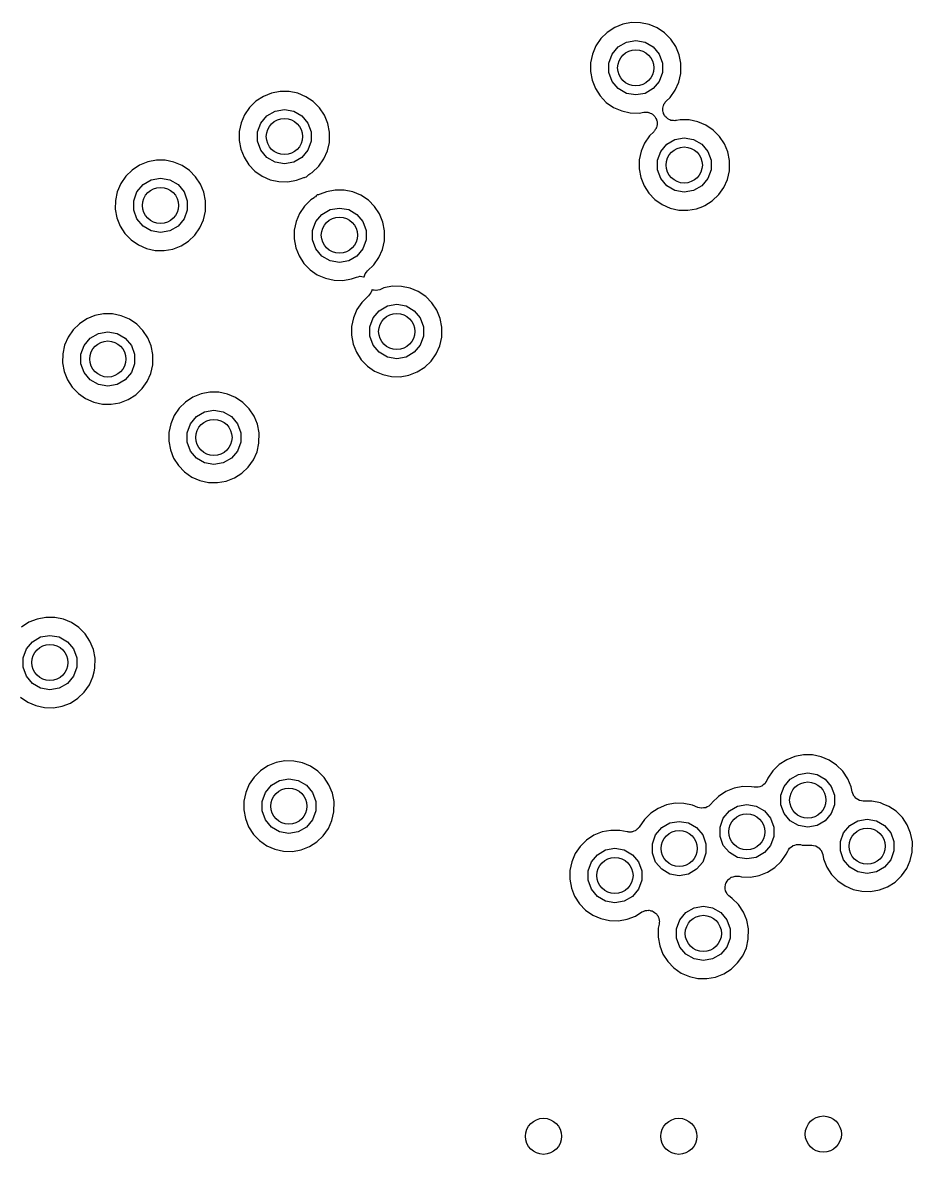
# Model space of a CAD drawing. Extents: x 83.8 to 170.2, y -169.8 to -83.8.
# Drawn here: x 125.22 to 135.07, y -104.28 to -91.74 of the extents above; entities that cross this region are included whole.
import ezdxf

# ---------------------------------------------------------------- set-up
doc = ezdxf.new("R2010")
doc.units = 0
doc.header["$MEASUREMENT"] = 0
doc.layers.add('BLACK', color=7, linetype='CONTINUOUS')

msp = doc.modelspace()

# ---------------------------------------------------------------- linework, layer by layer
at = {"layer": 'Black'}
for p, q in [((131.863, -91.7631), (131.772, -91.7998)), ((131.959, -91.7447), (131.863, -91.7631)), ((132.057, -91.7454), (131.959, -91.7447)), ((132.154, -91.7651), (132.057, -91.7454)), ((132.244, -91.8031), (132.154, -91.7651)), ((131.69, -91.8535), (131.62, -91.9221)), ((131.772, -91.7998), (131.69, -91.8535)), ((132.325, -91.858), (132.244, -91.8031)), ((132.394, -91.9275), (132.325, -91.858)), ((131.565, -92.003), (131.526, -92.0932)), ((131.62, -91.9221), (131.565, -92.003)), ((131.744, -92.0945), (131.811, -92.0144)), ((131.811, -92.0144), (131.902, -91.9621)), ((131.902, -91.9621), (132.005, -91.9439)), ((132.005, -91.9439), (132.108, -91.9621)), ((132.108, -91.9621), (132.199, -92.0144)), ((132.199, -92.0144), (132.266, -92.0945)), ((132.449, -92.0092), (132.394, -91.9275)), ((132.486, -92.0999), (132.449, -92.0092)), ((131.526, -92.0932), (131.506, -92.1891)), ((131.708, -92.1928), (131.744, -92.0945)), ((132.266, -92.0945), (132.302, -92.1928)), ((132.505, -92.1952), (132.486, -92.0999)), ((131.506, -92.1891), (131.504, -92.2871)), ((131.708, -92.2974), (131.708, -92.1928)), ((132.302, -92.1928), (132.302, -92.2974)), ((132.503, -92.3089), (132.505, -92.1952)), ((131.504, -92.2871), (131.522, -92.3836)), ((131.522, -92.3836), (131.558, -92.4747)), ((131.744, -92.3957), (131.708, -92.2974)), ((132.302, -92.2974), (132.266, -92.3957)), ((132.482, -92.4037), (132.503, -92.3089)), ((128.068, -92.5067), (127.972, -92.5251)), ((128.166, -92.5074), (128.068, -92.5067)), ((128.262, -92.5271), (128.166, -92.5074)), ((131.558, -92.4747), (131.611, -92.5572)), ((131.811, -92.4758), (131.744, -92.3957)), ((131.902, -92.5281), (131.811, -92.4758)), ((132.199, -92.4758), (132.108, -92.5281)), ((132.266, -92.3957), (132.199, -92.4758)), ((132.385, -92.5734), (132.442, -92.4932)), ((132.442, -92.4932), (132.482, -92.4037)), ((127.799, -92.6155), (127.729, -92.6841)), ((127.881, -92.5618), (127.799, -92.6155)), ((127.972, -92.5251), (127.881, -92.5618)), ((128.353, -92.5651), (128.262, -92.5271)), ((128.434, -92.62), (128.353, -92.5651)), ((128.503, -92.6895), (128.434, -92.62)), ((131.611, -92.5572), (131.679, -92.6277)), ((131.679, -92.6277), (131.76, -92.6837)), ((132.005, -92.5462), (131.902, -92.5281)), ((132.108, -92.5281), (132.005, -92.5462)), ((132.317, -92.6487), (132.326, -92.6373)), ((132.326, -92.6373), (132.333, -92.6249)), ((132.333, -92.6249), (132.339, -92.6196)), ((132.339, -92.6196), (132.344, -92.6132)), ((132.344, -92.6132), (132.385, -92.5734)), ((127.673, -92.765), (127.635, -92.8552)), ((127.729, -92.6841), (127.673, -92.765)), ((127.92, -92.7764), (128.011, -92.7241)), ((128.011, -92.7241), (128.114, -92.7059)), ((128.114, -92.7059), (128.217, -92.7241)), ((128.217, -92.7241), (128.307, -92.7764)), ((128.557, -92.7712), (128.503, -92.6895)), ((131.76, -92.6837), (131.85, -92.7229)), ((131.85, -92.7229), (131.945, -92.744)), ((131.945, -92.744), (132.044, -92.746)), ((132.044, -92.746), (132.095, -92.737)), ((132.095, -92.737), (132.101, -92.737)), ((132.101, -92.737), (132.107, -92.7354)), ((132.107, -92.7354), (132.123, -92.737)), ((132.123, -92.737), (132.139, -92.737)), ((132.139, -92.737), (132.145, -92.7391)), ((132.145, -92.7391), (132.151, -92.7397)), ((132.151, -92.7397), (132.166, -92.7466)), ((132.166, -92.7466), (132.181, -92.752)), ((132.181, -92.752), (132.185, -92.7561)), ((132.185, -92.7561), (132.191, -92.7588)), ((132.191, -92.7588), (132.202, -92.7702)), ((132.304, -92.7069), (132.305, -92.699)), ((132.307, -92.7209), (132.304, -92.7069)), ((132.305, -92.691), (132.309, -92.6774)), ((132.305, -92.699), (132.305, -92.691)), ((132.308, -92.735), (132.307, -92.7209)), ((132.311, -92.7424), (132.308, -92.735)), ((132.309, -92.6774), (132.311, -92.6634)), ((132.311, -92.6634), (132.315, -92.6564)), ((132.312, -92.7502), (132.311, -92.7424)), ((132.32, -92.7624), (132.312, -92.7502)), ((132.315, -92.6564), (132.317, -92.6487)), ((132.325, -92.7754), (132.32, -92.7624)), ((127.635, -92.8552), (127.614, -92.9511)), ((127.817, -92.9548), (127.853, -92.8565)), ((127.853, -92.8565), (127.92, -92.7764)), ((128.307, -92.7764), (128.374, -92.8565)), ((128.374, -92.8565), (128.41, -92.9548)), ((128.595, -92.8619), (128.557, -92.7712)), ((128.614, -92.9572), (128.595, -92.8619)), ((132.202, -92.7702), (132.214, -92.7804)), ((132.214, -92.7804), (132.217, -92.7858)), ((132.217, -92.7858), (132.222, -92.7903)), ((132.222, -92.7903), (132.228, -92.8048)), ((132.228, -92.8048), (132.236, -92.8186)), ((132.236, -92.8186), (132.237, -92.8247)), ((132.239, -92.8898), (132.236, -92.9055)), ((132.237, -92.8247), (132.24, -92.8304)), ((132.243, -92.8744), (132.239, -92.8898)), ((132.24, -92.8304), (132.241, -92.8463)), ((132.241, -92.8463), (132.244, -92.862)), ((132.244, -92.862), (132.243, -92.8682)), ((132.243, -92.8682), (132.243, -92.8744)), ((132.331, -92.7812), (132.325, -92.7754)), ((132.335, -92.7881), (132.331, -92.7812)), ((132.346, -92.7971), (132.335, -92.7881)), ((132.356, -92.8074), (132.346, -92.7971)), ((132.363, -92.8109), (132.356, -92.8074)), ((132.369, -92.816), (132.363, -92.8109)), ((132.383, -92.8207), (132.369, -92.816)), ((132.395, -92.827), (132.383, -92.8207)), ((132.403, -92.8279), (132.395, -92.827)), ((132.411, -92.8305), (132.403, -92.8279)), ((132.425, -92.8303), (132.411, -92.8305)), ((132.439, -92.8319), (132.425, -92.8303)), ((132.447, -92.83), (132.439, -92.8319)), ((132.455, -92.8299), (132.447, -92.83)), ((132.498, -92.8217), (132.455, -92.8299)), ((132.596, -92.8224), (132.498, -92.8217)), ((132.692, -92.8421), (132.596, -92.8224)), ((132.782, -92.8801), (132.692, -92.8421)), ((132.864, -92.9349), (132.782, -92.8801)), ((127.614, -92.9511), (127.613, -93.0491)), ((127.817, -93.0594), (127.817, -92.9548)), ((128.41, -92.9548), (128.41, -93.0594)), ((128.612, -93.0709), (128.614, -92.9572)), ((132.159, -92.9991), (132.103, -93.08)), ((132.206, -92.9528), (132.159, -92.9991)), ((132.21, -92.9477), (132.206, -92.9528)), ((132.214, -92.9437), (132.21, -92.9477)), ((132.222, -92.9299), (132.214, -92.9437)), ((132.232, -92.9169), (132.222, -92.9299)), ((132.233, -92.9109), (132.232, -92.9169)), ((132.236, -92.9055), (132.233, -92.9109)), ((132.933, -93.0045), (132.864, -92.9349)), ((132.987, -93.0862), (132.933, -93.0045)), ((127.613, -93.0491), (127.631, -93.1456)), ((127.853, -93.1577), (127.817, -93.0594)), ((128.41, -93.0594), (128.374, -93.1577)), ((128.59, -93.1657), (128.612, -93.0709)), ((132.103, -93.08), (132.065, -93.1701)), ((132.283, -93.1715), (132.35, -93.0914)), ((132.35, -93.0914), (132.44, -93.0391)), ((132.44, -93.0391), (132.543, -93.0209)), ((132.543, -93.0209), (132.646, -93.0391)), ((132.646, -93.0391), (132.737, -93.0914)), ((132.737, -93.0914), (132.804, -93.1715)), ((133.024, -93.1768), (132.987, -93.0862)), ((126.697, -93.2687), (126.6, -93.2871)), ((126.795, -93.2694), (126.697, -93.2687)), ((126.891, -93.2891), (126.795, -93.2694)), ((127.631, -93.1456), (127.667, -93.2367)), ((127.667, -93.2367), (127.72, -93.3192)), ((127.92, -93.2378), (127.853, -93.1577)), ((128.011, -93.2901), (127.92, -93.2378)), ((128.307, -93.2378), (128.217, -93.2901)), ((128.374, -93.1577), (128.307, -93.2378)), ((128.494, -93.3354), (128.551, -93.2552)), ((128.551, -93.2552), (128.59, -93.1657)), ((132.044, -93.266), (132.043, -93.3641)), ((132.065, -93.1701), (132.044, -93.266)), ((132.247, -93.2698), (132.283, -93.1715)), ((132.247, -93.3743), (132.247, -93.2698)), ((132.804, -93.1715), (132.84, -93.2698)), ((132.84, -93.2698), (132.84, -93.3743)), ((133.043, -93.2721), (133.024, -93.1768)), ((126.427, -93.3775), (126.357, -93.4461)), ((126.509, -93.3238), (126.427, -93.3775)), ((126.6, -93.2871), (126.509, -93.3238)), ((126.981, -93.3271), (126.891, -93.2891)), ((127.062, -93.382), (126.981, -93.3271)), ((127.131, -93.4515), (127.062, -93.382)), ((127.72, -93.3192), (127.788, -93.3897)), ((127.788, -93.3897), (127.869, -93.4457)), ((128.114, -93.3082), (128.011, -93.2901)), ((128.217, -93.2901), (128.114, -93.3082)), ((128.423, -93.403), (128.494, -93.3354)), ((132.043, -93.3641), (132.06, -93.4605)), ((132.283, -93.4726), (132.247, -93.3743)), ((132.84, -93.3743), (132.804, -93.4726)), ((133.02, -93.4806), (133.042, -93.3859)), ((133.042, -93.3859), (133.043, -93.2721)), ((126.357, -93.4461), (126.302, -93.527)), ((126.549, -93.5384), (126.639, -93.4861)), ((126.639, -93.4861), (126.742, -93.4679)), ((126.742, -93.4679), (126.845, -93.4861)), ((126.845, -93.4861), (126.936, -93.5384)), ((127.186, -93.5332), (127.131, -93.4515)), ((127.869, -93.4457), (127.958, -93.4849)), ((127.958, -93.4849), (128.054, -93.506)), ((128.054, -93.506), (128.152, -93.508)), ((128.152, -93.508), (128.249, -93.491)), ((128.249, -93.491), (128.328, -93.4605)), ((128.328, -93.4605), (128.336, -93.4587)), ((128.336, -93.4587), (128.344, -93.4552)), ((128.344, -93.4552), (128.358, -93.4545)), ((128.358, -93.4545), (128.36, -93.454)), ((128.36, -93.454), (128.362, -93.4509)), ((128.362, -93.4509), (128.37, -93.4431)), ((128.37, -93.4431), (128.377, -93.434)), ((128.377, -93.434), (128.386, -93.4284)), ((128.386, -93.4284), (128.394, -93.4212)), ((128.394, -93.4212), (128.423, -93.403)), ((132.06, -93.4605), (132.097, -93.5517)), ((132.35, -93.5527), (132.283, -93.4726)), ((132.804, -93.4726), (132.737, -93.5527)), ((132.98, -93.5702), (133.02, -93.4806)), ((126.263, -93.6172), (126.243, -93.7131)), ((126.302, -93.527), (126.263, -93.6172)), ((126.446, -93.7168), (126.481, -93.6185)), ((126.481, -93.6185), (126.549, -93.5384)), ((126.936, -93.5384), (127.003, -93.6185)), ((127.003, -93.6185), (127.039, -93.7168)), ((127.223, -93.6239), (127.186, -93.5332)), ((127.242, -93.7192), (127.223, -93.6239)), ((128.581, -93.6173), (128.51, -93.6462)), ((128.678, -93.5989), (128.581, -93.6173)), ((128.776, -93.5996), (128.678, -93.5989)), ((128.872, -93.6193), (128.776, -93.5996)), ((128.962, -93.6573), (128.872, -93.6193)), ((132.097, -93.5517), (132.15, -93.6341)), ((132.15, -93.6341), (132.218, -93.7047)), ((132.44, -93.605), (132.35, -93.5527)), ((132.543, -93.6232), (132.44, -93.605)), ((132.646, -93.605), (132.543, -93.6232)), ((132.737, -93.5527), (132.646, -93.605)), ((132.924, -93.6503), (132.98, -93.5702)), ((126.243, -93.7131), (126.241, -93.8111)), ((126.446, -93.8214), (126.446, -93.7168)), ((127.039, -93.7168), (127.039, -93.8214)), ((127.24, -93.8329), (127.242, -93.7192)), ((128.408, -93.7077), (128.338, -93.7763)), ((128.443, -93.6851), (128.408, -93.7077)), ((128.449, -93.679), (128.443, -93.6851)), ((128.457, -93.6744), (128.449, -93.679)), ((128.465, -93.6641), (128.457, -93.6744)), ((128.475, -93.655), (128.465, -93.6641)), ((128.476, -93.6534), (128.475, -93.655)), ((128.478, -93.6529), (128.476, -93.6534)), ((128.49, -93.6525), (128.478, -93.6529)), ((128.5, -93.6484), (128.49, -93.6525)), ((128.51, -93.6462), (128.5, -93.6484)), ((129.044, -93.7122), (128.962, -93.6573)), ((129.113, -93.7817), (129.044, -93.7122)), ((132.218, -93.7047), (132.298, -93.7606)), ((132.298, -93.7606), (132.388, -93.7999)), ((132.747, -93.7796), (132.77, -93.7705)), ((132.77, -93.7705), (132.853, -93.718)), ((132.853, -93.718), (132.924, -93.6503)), ((126.241, -93.8111), (126.259, -93.9076)), ((126.481, -93.9197), (126.446, -93.8214)), ((127.039, -93.8214), (127.003, -93.9197)), ((127.219, -93.9277), (127.24, -93.8329)), ((128.283, -93.8572), (128.244, -93.9474)), ((128.338, -93.7763), (128.283, -93.8572)), ((128.462, -93.9487), (128.53, -93.8686)), ((128.53, -93.8686), (128.62, -93.8163)), ((128.62, -93.8163), (128.723, -93.7981)), ((128.723, -93.7981), (128.826, -93.8163)), ((128.826, -93.8163), (128.917, -93.8686)), ((128.917, -93.8686), (128.984, -93.9487)), ((129.167, -93.8634), (129.113, -93.7817)), ((129.204, -93.9541), (129.167, -93.8634)), ((132.388, -93.7999), (132.484, -93.8209)), ((132.484, -93.8209), (132.582, -93.823)), ((132.582, -93.823), (132.679, -93.806)), ((132.679, -93.806), (132.747, -93.7796)), ((132.747, -93.7796), (132.747, -93.7796)), ((126.259, -93.9076), (126.295, -93.9987)), ((126.295, -93.9987), (126.348, -94.0812)), ((126.549, -93.9998), (126.481, -93.9197)), ((126.639, -94.0521), (126.549, -93.9998)), ((126.936, -93.9998), (126.845, -94.0521)), ((127.003, -93.9197), (126.936, -93.9998)), ((127.122, -94.0974), (127.179, -94.0172)), ((127.179, -94.0172), (127.219, -93.9277)), ((128.244, -93.9474), (128.224, -94.0433)), ((128.427, -94.047), (128.462, -93.9487)), ((128.984, -93.9487), (129.02, -94.047)), ((129.223, -94.0494), (129.204, -93.9541)), ((126.348, -94.0812), (126.416, -94.1517)), ((126.742, -94.0702), (126.639, -94.0521)), ((126.845, -94.0521), (126.742, -94.0702)), ((127.051, -94.165), (127.122, -94.0974)), ((128.224, -94.0433), (128.223, -94.1413)), ((128.223, -94.1413), (128.24, -94.2378)), ((128.427, -94.1516), (128.427, -94.047)), ((129.02, -94.047), (129.02, -94.1516)), ((129.222, -94.1631), (129.223, -94.0494)), ((126.416, -94.1517), (126.497, -94.2077)), ((126.497, -94.2077), (126.587, -94.2469)), ((126.587, -94.2469), (126.683, -94.268)), ((126.683, -94.268), (126.781, -94.27)), ((126.781, -94.27), (126.877, -94.253)), ((126.877, -94.253), (126.969, -94.2175)), ((126.969, -94.2175), (127.051, -94.165)), ((128.24, -94.2378), (128.276, -94.3289)), ((128.462, -94.2499), (128.427, -94.1516)), ((128.53, -94.33), (128.462, -94.2499)), ((128.984, -94.2499), (128.917, -94.33)), ((129.02, -94.1516), (128.984, -94.2499)), ((129.16, -94.3474), (129.2, -94.2579)), ((129.2, -94.2579), (129.222, -94.1631)), ((128.276, -94.3289), (128.33, -94.4114)), ((128.62, -94.3823), (128.53, -94.33)), ((128.723, -94.4004), (128.62, -94.3823)), ((128.826, -94.3823), (128.723, -94.4004)), ((128.917, -94.33), (128.826, -94.3823)), ((129.104, -94.4276), (129.16, -94.3474)), ((128.33, -94.4114), (128.398, -94.4819)), ((128.398, -94.4819), (128.478, -94.5379)), ((129.01, -94.5255), (129.023, -94.5095)), ((129.023, -94.5095), (129.035, -94.4932)), ((129.035, -94.4932), (129.104, -94.4276)), ((128.478, -94.5379), (128.568, -94.5771)), ((128.568, -94.5771), (128.664, -94.5982)), ((128.664, -94.5982), (128.762, -94.6002)), ((128.762, -94.6002), (128.858, -94.5832)), ((128.858, -94.5832), (128.912, -94.5626)), ((128.912, -94.5626), (128.93, -94.559)), ((128.93, -94.559), (128.948, -94.5544)), ((128.948, -94.5544), (128.951, -94.5547)), ((128.951, -94.5547), (128.955, -94.554)), ((128.955, -94.554), (128.973, -94.5569)), ((128.973, -94.5569), (128.992, -94.5587)), ((128.992, -94.5587), (128.995, -94.5602)), ((128.995, -94.5602), (128.998, -94.5608)), ((128.998, -94.5608), (128.999, -94.5609)), ((128.999, -94.5609), (129.003, -94.5482)), ((129.003, -94.5482), (129.009, -94.5287)), ((129.009, -94.5287), (129.01, -94.5272)), ((129.01, -94.5272), (129.01, -94.5255)), ((129.046, -94.7717), (128.973, -94.8431)), ((129.057, -94.7566), (129.046, -94.7717)), ((129.069, -94.7422), (129.057, -94.7566)), ((129.07, -94.7388), (129.069, -94.7422)), ((129.072, -94.7359), (129.07, -94.7388)), ((129.077, -94.718), (129.072, -94.7359)), ((129.081, -94.705), (129.077, -94.718)), ((129.083, -94.7059), (129.081, -94.705)), ((129.085, -94.7062), (129.083, -94.7059)), ((129.086, -94.707), (129.085, -94.7062)), ((129.107, -94.7093), (129.086, -94.707)), ((129.127, -94.7121), (129.107, -94.7093)), ((129.128, -94.7117), (129.127, -94.7121)), ((129.13, -94.7119), (129.128, -94.7117)), ((129.15, -94.7071), (129.13, -94.7119)), ((129.17, -94.7029), (129.15, -94.7071)), ((129.216, -94.6841), (129.17, -94.7029)), ((129.313, -94.6657), (129.216, -94.6841)), ((129.411, -94.6664), (129.313, -94.6657)), ((129.507, -94.6861), (129.411, -94.6664)), ((129.597, -94.7241), (129.507, -94.6861)), ((129.679, -94.779), (129.597, -94.7241)), ((128.973, -94.8431), (128.918, -94.924)), ((129.165, -94.9354), (129.255, -94.8831)), ((129.255, -94.8831), (129.358, -94.8649)), ((129.358, -94.8649), (129.461, -94.8831)), ((129.461, -94.8831), (129.552, -94.9354)), ((129.748, -94.8485), (129.679, -94.779)), ((129.802, -94.9302), (129.748, -94.8485)), ((126.016, -94.9889), (125.925, -95.0256)), ((126.112, -94.9705), (126.016, -94.9889)), ((126.21, -94.9712), (126.112, -94.9705)), ((126.306, -94.9909), (126.21, -94.9712)), ((126.397, -95.0289), (126.306, -94.9909)), ((128.879, -95.0142), (128.859, -95.1101)), ((128.918, -94.924), (128.879, -95.0142)), ((129.062, -95.1138), (129.097, -95.0155)), ((129.097, -95.0155), (129.165, -94.9354)), ((129.552, -94.9354), (129.619, -95.0155)), ((129.619, -95.0155), (129.655, -95.1138)), ((129.839, -95.0209), (129.802, -94.9302)), ((129.858, -95.1162), (129.839, -95.0209)), ((125.773, -95.1479), (125.718, -95.2288)), ((125.843, -95.0793), (125.773, -95.1479)), ((125.925, -95.0256), (125.843, -95.0793)), ((126.478, -95.0838), (126.397, -95.0289)), ((126.547, -95.1533), (126.478, -95.0838)), ((128.859, -95.1101), (128.858, -95.2081)), ((129.062, -95.2184), (129.062, -95.1138)), ((129.655, -95.1138), (129.655, -95.2184)), ((129.857, -95.2299), (129.858, -95.1162)), ((125.718, -95.2288), (125.679, -95.319)), ((125.897, -95.3203), (125.964, -95.2402)), ((125.964, -95.2402), (126.055, -95.1879)), ((126.055, -95.1879), (126.158, -95.1697)), ((126.158, -95.1697), (126.261, -95.1879)), ((126.261, -95.1879), (126.351, -95.2402)), ((126.351, -95.2402), (126.419, -95.3203)), ((126.602, -95.235), (126.547, -95.1533)), ((126.639, -95.3257), (126.602, -95.235)), ((128.858, -95.2081), (128.875, -95.3046)), ((129.097, -95.3167), (129.062, -95.2184)), ((129.655, -95.2184), (129.619, -95.3167)), ((129.835, -95.3247), (129.857, -95.2299)), ((125.679, -95.319), (125.659, -95.4149)), ((125.861, -95.4186), (125.897, -95.3203)), ((126.419, -95.3203), (126.454, -95.4186)), ((126.658, -95.421), (126.639, -95.3257)), ((128.875, -95.3046), (128.911, -95.3957)), ((128.911, -95.3957), (128.965, -95.4782)), ((129.165, -95.3968), (129.097, -95.3167)), ((129.255, -95.4491), (129.165, -95.3968)), ((129.552, -95.3968), (129.461, -95.4491)), ((129.619, -95.3167), (129.552, -95.3968)), ((129.795, -95.4142), (129.835, -95.3247)), ((125.659, -95.4149), (125.657, -95.5129)), ((125.657, -95.5129), (125.675, -95.6094)), ((125.861, -95.5232), (125.861, -95.4186)), ((125.897, -95.6215), (125.861, -95.5232)), ((126.454, -95.5232), (126.419, -95.6215)), ((126.454, -95.4186), (126.454, -95.5232)), ((126.656, -95.5347), (126.658, -95.421)), ((128.965, -95.4782), (129.033, -95.5487)), ((129.358, -95.4672), (129.255, -95.4491)), ((129.461, -95.4491), (129.358, -95.4672)), ((129.668, -95.562), (129.739, -95.4944)), ((129.739, -95.4944), (129.795, -95.4142)), ((125.675, -95.6094), (125.711, -95.7005)), ((125.964, -95.7016), (125.897, -95.6215)), ((126.419, -95.6215), (126.351, -95.7016)), ((126.595, -95.719), (126.635, -95.6295)), ((126.635, -95.6295), (126.656, -95.5347)), ((129.033, -95.5487), (129.113, -95.6047)), ((129.113, -95.6047), (129.203, -95.6439)), ((129.203, -95.6439), (129.299, -95.665)), ((129.397, -95.667), (129.493, -95.65)), ((129.493, -95.65), (129.585, -95.6145)), ((129.585, -95.6145), (129.668, -95.562)), ((125.711, -95.7005), (125.764, -95.783)), ((126.055, -95.7539), (125.964, -95.7016)), ((126.158, -95.772), (126.055, -95.7539)), ((126.261, -95.7539), (126.158, -95.772)), ((126.351, -95.7016), (126.261, -95.7539)), ((126.538, -95.7992), (126.595, -95.719)), ((129.299, -95.665), (129.397, -95.667)), ((125.764, -95.783), (125.832, -95.8535)), ((125.832, -95.8535), (125.913, -95.9095)), ((126.384, -95.9193), (126.467, -95.8668)), ((126.467, -95.8668), (126.538, -95.7992)), ((127.101, -95.8942), (127.019, -95.9479)), ((127.192, -95.8574), (127.101, -95.8942)), ((127.289, -95.8391), (127.192, -95.8574)), ((127.387, -95.8397), (127.289, -95.8391)), ((127.483, -95.8595), (127.387, -95.8397)), ((127.573, -95.8975), (127.483, -95.8595)), ((127.654, -95.9523), (127.573, -95.8975)), ((125.913, -95.9095), (126.003, -95.9487)), ((126.003, -95.9487), (126.098, -95.9698)), ((126.098, -95.9698), (126.196, -95.9718)), ((126.196, -95.9718), (126.293, -95.9548)), ((126.293, -95.9548), (126.384, -95.9193)), ((126.949, -96.0165), (126.894, -96.0974)), ((127.019, -95.9479), (126.949, -96.0165)), ((127.723, -96.0219), (127.654, -95.9523)), ((127.778, -96.1035), (127.723, -96.0219)), ((126.894, -96.0974), (126.855, -96.1875)), ((127.073, -96.1888), (127.141, -96.1087)), ((127.141, -96.1087), (127.231, -96.0564)), ((127.231, -96.0564), (127.334, -96.0383)), ((127.334, -96.0383), (127.437, -96.0564)), ((127.437, -96.0564), (127.528, -96.1087)), ((127.528, -96.1087), (127.595, -96.1888)), ((127.815, -96.1942), (127.778, -96.1035)), ((126.855, -96.1875), (126.835, -96.2834)), ((127.038, -96.2871), (127.073, -96.1888)), ((127.595, -96.1888), (127.631, -96.2871)), ((127.834, -96.2895), (127.815, -96.1942)), ((126.835, -96.2834), (126.833, -96.3815)), ((126.833, -96.3815), (126.851, -96.4779)), ((127.038, -96.3917), (127.038, -96.2871)), ((127.073, -96.49), (127.038, -96.3917)), ((127.631, -96.3917), (127.595, -96.49)), ((127.631, -96.2871), (127.631, -96.3917)), ((127.811, -96.498), (127.832, -96.4033)), ((127.832, -96.4033), (127.834, -96.2895)), ((126.851, -96.4779), (126.887, -96.5691)), ((127.141, -96.5701), (127.073, -96.49)), ((127.595, -96.49), (127.528, -96.5701)), ((127.771, -96.5876), (127.811, -96.498)), ((126.887, -96.5691), (126.94, -96.6515)), ((126.94, -96.6515), (127.009, -96.722)), ((127.231, -96.6224), (127.141, -96.5701)), ((127.334, -96.6406), (127.231, -96.6224)), ((127.437, -96.6224), (127.334, -96.6406)), ((127.528, -96.5701), (127.437, -96.6224)), ((127.714, -96.6677), (127.771, -96.5876)), ((127.009, -96.722), (127.089, -96.778)), ((127.089, -96.778), (127.179, -96.8173)), ((127.561, -96.7879), (127.643, -96.7353)), ((127.643, -96.7353), (127.714, -96.6677)), ((127.179, -96.8173), (127.275, -96.8383)), ((127.275, -96.8383), (127.373, -96.8404)), ((127.373, -96.8404), (127.469, -96.8233)), ((127.469, -96.8233), (127.561, -96.7879)), ((125.284, -98.3876), (125.202, -98.4413)), ((125.375, -98.3509), (125.284, -98.3876)), ((125.472, -98.3325), (125.375, -98.3509)), ((125.57, -98.3332), (125.472, -98.3325)), ((125.666, -98.3529), (125.57, -98.3332)), ((125.756, -98.3909), (125.666, -98.3529)), ((125.837, -98.4457), (125.756, -98.3909)), ((125.414, -98.5499), (125.517, -98.5317)), ((125.517, -98.5317), (125.62, -98.5499)), ((125.906, -98.5153), (125.837, -98.4457)), ((125.961, -98.597), (125.906, -98.5153)), ((125.256, -98.6823), (125.323, -98.6022)), ((125.323, -98.6022), (125.414, -98.5499)), ((125.62, -98.5499), (125.711, -98.6022)), ((125.711, -98.6022), (125.778, -98.6823)), ((125.998, -98.6876), (125.961, -98.597)), ((125.22, -98.7806), (125.256, -98.6823)), ((125.22, -98.8852), (125.22, -98.7806)), ((125.778, -98.6823), (125.814, -98.7806)), ((125.814, -98.7806), (125.814, -98.8852)), ((126.017, -98.7829), (125.998, -98.6876)), ((126.015, -98.8967), (126.017, -98.7829)), ((125.256, -98.9834), (125.22, -98.8852)), ((125.814, -98.8852), (125.778, -98.9834)), ((126.006, -98.9358), (126.015, -98.8967)), ((125.323, -99.0635), (125.256, -98.9834)), ((125.778, -98.9834), (125.711, -99.0635)), ((125.954, -99.081), (125.994, -98.9914)), ((125.994, -98.9914), (126.006, -98.9358)), ((125.414, -99.1158), (125.323, -99.0635)), ((125.517, -99.134), (125.414, -99.1158)), ((125.62, -99.1158), (125.517, -99.134)), ((125.711, -99.0635), (125.62, -99.1158)), ((125.826, -99.2288), (125.897, -99.1612)), ((125.897, -99.1612), (125.954, -99.081)), ((125.191, -99.2155), (125.272, -99.2714)), ((125.272, -99.2714), (125.362, -99.3107)), ((125.652, -99.3168), (125.744, -99.2813)), ((125.744, -99.2813), (125.826, -99.2288)), ((125.362, -99.3107), (125.458, -99.3317)), ((125.458, -99.3317), (125.556, -99.3338)), ((125.556, -99.3338), (125.652, -99.3168)), ((133.677, -99.9104), (133.595, -99.9641)), ((133.768, -99.8737), (133.677, -99.9104)), ((133.864, -99.8553), (133.768, -99.8737)), ((133.962, -99.856), (133.864, -99.8553)), ((134.058, -99.8757), (133.962, -99.856)), ((134.149, -99.9137), (134.058, -99.8757)), ((134.23, -99.9685), (134.149, -99.9137)), ((127.85, -100.032), (127.78, -100.101)), ((127.932, -99.9786), (127.85, -100.032)), ((128.023, -99.9419), (127.932, -99.9786)), ((128.119, -99.9235), (128.023, -99.9419)), ((128.217, -99.9242), (128.119, -99.9235)), ((128.313, -99.9439), (128.217, -99.9242)), ((128.403, -99.9819), (128.313, -99.9439)), ((128.485, -100.037), (128.403, -99.9819)), ((128.554, -100.106), (128.485, -100.037)), ((133.525, -100.033), (133.469, -100.114)), ((133.595, -99.9641), (133.525, -100.033)), ((134.299, -100.038), (134.23, -99.9685)), ((134.353, -100.12), (134.299, -100.038)), ((127.78, -100.101), (127.724, -100.182)), ((127.971, -100.193), (128.061, -100.141)), ((128.061, -100.141), (128.164, -100.123)), ((128.164, -100.123), (128.267, -100.141)), ((128.267, -100.141), (128.358, -100.193)), ((128.608, -100.188), (128.554, -100.106)), ((133.447, -100.156), (133.437, -100.174)), ((133.458, -100.139), (133.447, -100.156)), ((133.469, -100.114), (133.458, -100.139)), ((133.649, -100.205), (133.716, -100.125)), ((133.716, -100.125), (133.807, -100.073)), ((133.807, -100.073), (133.91, -100.055)), ((133.91, -100.055), (134.013, -100.073)), ((134.013, -100.073), (134.103, -100.125)), ((134.103, -100.125), (134.171, -100.205)), ((134.391, -100.21), (134.353, -100.12)), ((127.686, -100.272), (127.665, -100.368)), ((127.724, -100.182), (127.686, -100.272)), ((127.868, -100.372), (127.904, -100.273)), ((127.904, -100.273), (127.971, -100.193)), ((128.358, -100.193), (128.425, -100.273)), ((128.425, -100.273), (128.461, -100.372)), ((128.645, -100.279), (128.608, -100.188)), ((128.664, -100.374), (128.645, -100.279)), ((133.003, -100.263), (132.921, -100.316)), ((133.094, -100.226), (133.003, -100.263)), ((133.191, -100.207), (133.094, -100.226)), ((133.289, -100.208), (133.191, -100.207)), ((133.316, -100.214), (133.289, -100.208)), ((133.336, -100.214), (133.316, -100.214)), ((133.357, -100.215), (133.336, -100.214)), ((133.358, -100.215), (133.357, -100.215)), ((133.36, -100.215), (133.358, -100.215)), ((133.38, -100.209), (133.36, -100.215)), ((133.399, -100.203), (133.38, -100.209)), ((133.4, -100.202), (133.399, -100.203)), ((133.402, -100.201), (133.4, -100.202)), ((133.418, -100.189), (133.402, -100.201)), ((133.434, -100.176), (133.418, -100.189)), ((133.435, -100.175), (133.434, -100.176)), ((133.437, -100.174), (133.435, -100.175)), ((133.613, -100.303), (133.649, -100.205)), ((134.171, -100.205), (134.206, -100.303)), ((134.402, -100.265), (134.391, -100.21)), ((134.409, -100.284), (134.402, -100.265)), ((134.416, -100.303), (134.409, -100.284)), ((127.665, -100.368), (127.664, -100.466)), ((127.868, -100.476), (127.868, -100.372)), ((128.461, -100.372), (128.461, -100.476)), ((128.663, -100.488), (128.664, -100.374)), ((132.345, -100.411), (132.254, -100.448)), ((132.441, -100.392), (132.345, -100.411)), ((132.539, -100.393), (132.441, -100.392)), ((132.635, -100.413), (132.539, -100.393)), ((132.693, -100.437), (132.635, -100.413)), ((132.833, -100.406), (132.819, -100.421)), ((132.847, -100.392), (132.833, -100.406)), ((132.851, -100.385), (132.847, -100.392)), ((132.921, -100.316), (132.851, -100.385)), ((133.133, -100.425), (133.236, -100.407)), ((133.236, -100.407), (133.339, -100.425)), ((133.613, -100.408), (133.613, -100.303)), ((133.649, -100.506), (133.613, -100.408)), ((134.206, -100.408), (134.171, -100.506)), ((134.206, -100.303), (134.206, -100.408)), ((134.417, -100.305), (134.416, -100.303)), ((134.418, -100.307), (134.417, -100.305)), ((134.431, -100.322), (134.418, -100.307)), ((134.444, -100.337), (134.431, -100.322)), ((134.445, -100.338), (134.444, -100.337)), ((134.447, -100.34), (134.445, -100.338)), ((134.464, -100.35), (134.447, -100.34)), ((134.482, -100.36), (134.464, -100.35)), ((134.484, -100.36), (134.482, -100.36)), ((134.485, -100.361), (134.484, -100.36)), ((134.505, -100.364), (134.485, -100.361)), ((134.525, -100.368), (134.505, -100.364)), ((134.621, -100.368), (134.525, -100.368)), ((134.717, -100.388), (134.621, -100.368)), ((134.746, -100.4), (134.717, -100.388)), ((134.808, -100.426), (134.746, -100.4)), ((127.664, -100.466), (127.682, -100.562)), ((127.904, -100.574), (127.868, -100.476)), ((128.461, -100.476), (128.425, -100.574)), ((128.641, -100.582), (128.663, -100.488)), ((132.172, -100.501), (132.102, -100.57)), ((132.254, -100.448), (132.172, -100.501)), ((132.713, -100.441), (132.693, -100.437)), ((132.732, -100.447), (132.713, -100.441)), ((132.734, -100.446), (132.732, -100.447)), ((132.736, -100.447), (132.734, -100.446)), ((132.756, -100.444), (132.736, -100.447)), ((132.776, -100.442), (132.756, -100.444)), ((132.778, -100.441), (132.776, -100.442)), ((132.78, -100.441), (132.778, -100.441)), ((132.798, -100.432), (132.78, -100.441)), ((132.816, -100.423), (132.798, -100.432)), ((132.817, -100.422), (132.816, -100.423)), ((132.819, -100.421), (132.817, -100.422)), ((132.975, -100.557), (133.043, -100.477)), ((133.043, -100.477), (133.133, -100.425)), ((133.339, -100.425), (133.43, -100.477)), ((133.43, -100.477), (133.497, -100.557)), ((133.716, -100.586), (133.649, -100.506)), ((134.171, -100.506), (134.103, -100.586)), ((134.889, -100.481), (134.808, -100.426)), ((134.958, -100.551), (134.889, -100.481)), ((127.682, -100.562), (127.718, -100.654)), ((127.718, -100.654), (127.771, -100.736)), ((127.971, -100.655), (127.904, -100.574)), ((128.061, -100.707), (127.971, -100.655)), ((128.358, -100.655), (128.267, -100.707)), ((128.425, -100.574), (128.358, -100.655)), ((128.601, -100.672), (128.641, -100.582)), ((132.036, -100.663), (132.032, -100.67)), ((132.042, -100.657), (132.036, -100.663)), ((132.102, -100.57), (132.042, -100.657)), ((132.226, -100.742), (132.293, -100.662)), ((132.293, -100.662), (132.384, -100.61)), ((132.384, -100.61), (132.487, -100.592)), ((132.487, -100.592), (132.59, -100.61)), ((132.59, -100.61), (132.68, -100.662)), ((132.68, -100.662), (132.748, -100.742)), ((132.94, -100.656), (132.975, -100.557)), ((132.94, -100.76), (132.94, -100.656)), ((133.497, -100.557), (133.533, -100.656)), ((133.533, -100.656), (133.533, -100.76)), ((133.807, -100.639), (133.716, -100.586)), ((133.91, -100.657), (133.807, -100.639)), ((134.013, -100.639), (133.91, -100.657)), ((134.103, -100.586), (134.013, -100.639)), ((134.308, -100.718), (134.375, -100.637)), ((134.375, -100.637), (134.466, -100.585)), ((134.466, -100.585), (134.569, -100.567)), ((134.569, -100.567), (134.672, -100.585)), ((134.672, -100.585), (134.762, -100.637)), ((134.762, -100.637), (134.83, -100.718)), ((135.013, -100.632), (134.958, -100.551)), ((135.05, -100.723), (135.013, -100.632)), ((127.771, -100.736), (127.839, -100.806)), ((128.164, -100.725), (128.061, -100.707)), ((128.267, -100.707), (128.164, -100.725)), ((128.474, -100.82), (128.545, -100.752)), ((128.545, -100.752), (128.601, -100.672)), ((131.542, -100.747), (131.46, -100.801)), ((131.633, -100.71), (131.542, -100.747)), ((131.729, -100.692), (131.633, -100.71)), ((131.828, -100.693), (131.729, -100.692)), ((131.912, -100.71), (131.828, -100.693)), ((131.92, -100.71), (131.912, -100.71)), ((131.927, -100.712), (131.92, -100.71)), ((131.942, -100.711), (131.927, -100.712)), ((131.956, -100.711), (131.942, -100.711)), ((131.963, -100.709), (131.956, -100.711)), ((131.971, -100.708), (131.963, -100.709)), ((131.984, -100.702), (131.971, -100.708)), ((131.998, -100.697), (131.984, -100.702)), ((132.004, -100.692), (131.998, -100.697)), ((132.011, -100.689), (132.004, -100.692)), ((132.021, -100.679), (132.011, -100.689)), ((132.032, -100.67), (132.021, -100.679)), ((132.19, -100.841), (132.226, -100.742)), ((132.748, -100.742), (132.783, -100.841)), ((132.975, -100.858), (132.94, -100.76)), ((133.533, -100.76), (133.497, -100.858)), ((134.272, -100.816), (134.308, -100.718)), ((134.83, -100.718), (134.865, -100.816)), ((135.069, -100.818), (135.05, -100.723)), ((127.839, -100.806), (127.919, -100.862)), ((127.919, -100.862), (128.009, -100.902)), ((128.009, -100.902), (128.105, -100.923)), ((128.203, -100.925), (128.3, -100.908)), ((128.3, -100.908), (128.391, -100.872)), ((128.391, -100.872), (128.474, -100.82)), ((131.39, -100.869), (131.335, -100.95)), ((131.46, -100.801), (131.39, -100.869)), ((131.581, -100.962), (131.672, -100.909)), ((131.672, -100.909), (131.775, -100.891)), ((131.775, -100.891), (131.878, -100.909)), ((131.878, -100.909), (131.969, -100.962)), ((132.19, -100.945), (132.19, -100.841)), ((132.783, -100.841), (132.783, -100.945)), ((133.043, -100.939), (132.975, -100.858)), ((133.497, -100.858), (133.43, -100.939)), ((133.688, -100.923), (133.699, -100.906)), ((133.699, -100.906), (133.71, -100.889)), ((133.71, -100.889), (133.712, -100.888)), ((133.712, -100.888), (133.713, -100.886)), ((133.713, -100.886), (133.729, -100.874)), ((133.729, -100.874), (133.745, -100.862)), ((133.745, -100.862), (133.747, -100.861)), ((133.747, -100.861), (133.748, -100.86)), ((133.748, -100.86), (133.768, -100.855)), ((133.768, -100.855), (133.787, -100.849)), ((133.787, -100.849), (133.789, -100.849)), ((133.789, -100.849), (133.791, -100.848)), ((133.791, -100.848), (133.811, -100.85)), ((133.811, -100.85), (133.831, -100.85)), ((133.831, -100.85), (133.85, -100.855)), ((133.85, -100.855), (133.955, -100.857)), ((133.955, -100.857), (133.975, -100.861)), ((133.975, -100.861), (133.995, -100.864)), ((133.995, -100.864), (133.997, -100.865)), ((133.997, -100.865), (133.999, -100.865)), ((133.999, -100.865), (134.016, -100.876)), ((134.016, -100.876), (134.034, -100.886)), ((134.034, -100.886), (134.035, -100.887)), ((134.035, -100.887), (134.036, -100.888)), ((134.036, -100.888), (134.049, -100.904)), ((134.049, -100.904), (134.062, -100.919)), ((134.272, -100.92), (134.272, -100.816)), ((134.865, -100.816), (134.865, -100.92)), ((135.067, -100.932), (135.069, -100.818)), ((128.105, -100.923), (128.203, -100.925)), ((131.296, -101.041), (131.276, -101.136)), ((131.335, -100.95), (131.296, -101.041)), ((131.478, -101.14), (131.514, -101.042)), ((131.514, -101.042), (131.581, -100.962)), ((131.969, -100.962), (132.036, -101.042)), ((132.036, -101.042), (132.072, -101.14)), ((132.226, -101.043), (132.19, -100.945)), ((132.783, -100.945), (132.748, -101.043)), ((133.133, -100.991), (133.043, -100.939)), ((133.236, -101.009), (133.133, -100.991)), ((133.339, -100.991), (133.236, -101.009)), ((133.43, -100.939), (133.339, -100.991)), ((133.546, -101.104), (133.617, -101.036)), ((133.617, -101.036), (133.673, -100.956)), ((133.673, -100.956), (133.688, -100.923)), ((134.062, -100.919), (134.063, -100.921)), ((134.063, -100.921), (134.064, -100.923)), ((134.064, -100.923), (134.07, -100.942)), ((134.07, -100.942), (134.078, -100.961)), ((134.078, -100.961), (134.086, -101.007)), ((134.086, -101.007), (134.122, -101.098)), ((134.308, -101.019), (134.272, -100.92)), ((134.375, -101.099), (134.308, -101.019)), ((134.83, -101.019), (134.762, -101.099)), ((134.865, -100.92), (134.83, -101.019)), ((135.006, -101.116), (135.046, -101.027)), ((135.046, -101.027), (135.067, -100.932)), ((131.276, -101.136), (131.274, -101.234)), ((131.478, -101.245), (131.478, -101.14)), ((132.072, -101.14), (132.072, -101.245)), ((132.293, -101.123), (132.226, -101.043)), ((132.384, -101.176), (132.293, -101.123)), ((132.68, -101.123), (132.59, -101.176)), ((132.748, -101.043), (132.68, -101.123)), ((133.371, -101.192), (133.463, -101.156)), ((133.463, -101.156), (133.546, -101.104)), ((134.122, -101.098), (134.175, -101.18)), ((134.466, -101.151), (134.375, -101.099)), ((134.569, -101.169), (134.466, -101.151)), ((134.672, -101.151), (134.569, -101.169)), ((134.762, -101.099), (134.672, -101.151)), ((134.949, -101.196), (135.006, -101.116)), ((131.274, -101.234), (131.292, -101.331)), ((131.514, -101.343), (131.478, -101.245)), ((132.072, -101.245), (132.036, -101.343)), ((132.487, -101.194), (132.384, -101.176)), ((132.59, -101.176), (132.487, -101.194)), ((133, -101.296), (133.004, -101.276)), ((133.004, -101.276), (133.005, -101.275)), ((133.005, -101.275), (133.006, -101.273)), ((133.006, -101.273), (133.017, -101.256)), ((133.017, -101.256), (133.028, -101.239)), ((133.028, -101.239), (133.029, -101.238)), ((133.029, -101.238), (133.03, -101.236)), ((133.03, -101.236), (133.047, -101.224)), ((133.047, -101.224), (133.063, -101.212)), ((133.063, -101.212), (133.064, -101.212)), ((133.064, -101.212), (133.066, -101.21)), ((133.066, -101.21), (133.085, -101.205)), ((133.085, -101.205), (133.105, -101.199)), ((133.105, -101.199), (133.107, -101.199)), ((133.107, -101.199), (133.108, -101.198)), ((133.108, -101.198), (133.129, -101.2)), ((133.129, -101.2), (133.149, -101.201)), ((133.149, -101.201), (133.177, -101.207)), ((133.177, -101.207), (133.275, -101.209)), ((133.275, -101.209), (133.371, -101.192)), ((134.175, -101.18), (134.243, -101.251)), ((134.243, -101.251), (134.324, -101.307)), ((134.795, -101.317), (134.878, -101.264)), ((134.878, -101.264), (134.949, -101.196)), ((131.292, -101.331), (131.328, -101.422)), ((131.581, -101.423), (131.514, -101.343)), ((132.036, -101.343), (131.969, -101.423)), ((132.995, -101.316), (133, -101.296)), ((132.995, -101.318), (132.995, -101.316)), ((132.995, -101.319), (132.995, -101.318)), ((132.997, -101.339), (132.995, -101.319)), ((132.999, -101.36), (132.997, -101.339)), ((133, -101.361), (132.999, -101.36)), ((133.001, -101.363), (133, -101.361)), ((133.01, -101.381), (133.001, -101.363)), ((133.019, -101.399), (133.01, -101.381)), ((133.02, -101.401), (133.019, -101.399)), ((133.021, -101.402), (133.02, -101.401)), ((133.036, -101.416), (133.021, -101.402)), ((133.051, -101.43), (133.036, -101.416)), ((134.324, -101.307), (134.414, -101.346)), ((134.414, -101.346), (134.509, -101.367)), ((134.509, -101.367), (134.607, -101.369)), ((134.607, -101.369), (134.704, -101.352)), ((134.704, -101.352), (134.795, -101.317)), ((131.328, -101.422), (131.381, -101.505)), ((131.381, -101.505), (131.449, -101.575)), ((131.672, -101.475), (131.581, -101.423)), ((131.775, -101.494), (131.672, -101.475)), ((131.878, -101.475), (131.775, -101.494)), ((131.969, -101.423), (131.878, -101.475)), ((132.651, -101.55), (132.754, -101.532)), ((132.754, -101.532), (132.857, -101.55)), ((133.074, -101.446), (133.051, -101.43)), ((133.143, -101.515), (133.074, -101.446)), ((133.197, -101.597), (133.143, -101.515)), ((131.449, -101.575), (131.53, -101.631)), ((131.53, -101.631), (131.62, -101.67)), ((131.91, -101.676), (132.002, -101.641)), ((132.002, -101.641), (132.072, -101.596)), ((132.072, -101.596), (132.087, -101.59)), ((132.087, -101.59), (132.101, -101.582)), ((132.101, -101.582), (132.107, -101.582)), ((132.107, -101.582), (132.113, -101.579)), ((132.113, -101.579), (132.129, -101.578)), ((132.129, -101.578), (132.145, -101.576)), ((132.145, -101.576), (132.151, -101.578)), ((132.151, -101.578), (132.157, -101.577)), ((132.157, -101.577), (132.172, -101.582)), ((132.172, -101.582), (132.188, -101.585)), ((132.188, -101.585), (132.193, -101.589)), ((132.193, -101.589), (132.199, -101.591)), ((132.199, -101.591), (132.212, -101.6)), ((132.212, -101.6), (132.225, -101.609)), ((132.225, -101.609), (132.229, -101.614)), ((132.229, -101.614), (132.234, -101.618)), ((132.234, -101.618), (132.243, -101.631)), ((132.243, -101.631), (132.253, -101.644)), ((132.253, -101.644), (132.254, -101.65)), ((132.254, -101.65), (132.258, -101.655)), ((132.258, -101.655), (132.261, -101.67)), ((132.493, -101.682), (132.56, -101.602)), ((132.56, -101.602), (132.651, -101.55)), ((132.857, -101.55), (132.947, -101.602)), ((132.947, -101.602), (133.015, -101.682)), ((133.235, -101.688), (133.197, -101.597)), ((131.62, -101.67), (131.716, -101.691)), ((131.716, -101.691), (131.814, -101.693)), ((131.814, -101.693), (131.91, -101.676)), ((132.255, -101.777), (132.253, -101.875)), ((132.265, -101.73), (132.255, -101.777)), ((132.261, -101.67), (132.266, -101.686)), ((132.267, -101.698), (132.265, -101.714)), ((132.265, -101.714), (132.265, -101.73)), ((132.266, -101.686), (132.266, -101.692)), ((132.266, -101.692), (132.267, -101.698)), ((132.457, -101.781), (132.493, -101.682)), ((132.457, -101.885), (132.457, -101.781)), ((133.015, -101.682), (133.05, -101.781)), ((133.05, -101.781), (133.05, -101.885)), ((133.254, -101.783), (133.235, -101.688)), ((133.252, -101.897), (133.254, -101.783)), ((132.253, -101.875), (132.271, -101.971)), ((132.493, -101.984), (132.457, -101.885)), ((133.05, -101.885), (133.015, -101.984)), ((133.231, -101.992), (133.252, -101.897)), ((132.271, -101.971), (132.307, -102.063)), ((132.56, -102.064), (132.493, -101.984)), ((133.015, -101.984), (132.947, -102.064)), ((133.191, -102.081), (133.231, -101.992)), ((132.307, -102.063), (132.36, -102.145)), ((132.36, -102.145), (132.428, -102.216)), ((132.651, -102.116), (132.56, -102.064)), ((132.754, -102.134), (132.651, -102.116)), ((132.857, -102.116), (132.754, -102.134)), ((132.947, -102.064), (132.857, -102.116)), ((133.063, -102.229), (133.134, -102.161)), ((133.134, -102.161), (133.191, -102.081)), ((132.428, -102.216), (132.509, -102.272)), ((132.509, -102.272), (132.599, -102.311)), ((132.889, -102.317), (132.98, -102.281)), ((132.98, -102.281), (133.063, -102.229)), ((132.599, -102.311), (132.694, -102.332)), ((132.694, -102.332), (132.792, -102.334)), ((132.792, -102.334), (132.889, -102.317))]:
    msp.add_line(p, q, dxfattribs=at)
for centre in [(132.005, -92.2451), (128.114, -93.0071), (132.543, -93.322), (126.742, -93.7691), (128.723, -94.0993), (129.358, -95.1661), (126.158, -95.4709), (127.334, -96.3394), (125.517, -98.8329), (133.91, -100.356), (128.164, -100.424), (133.236, -100.708), (132.487, -100.893), (134.569, -100.868), (131.775, -101.192), (132.754, -101.833), (130.984, -104.081), (132.482, -104.081), (134.083, -104.056)]:
    msp.add_circle(centre, 0.2, dxfattribs=at)

doc.saveas('drawing.dxf')
